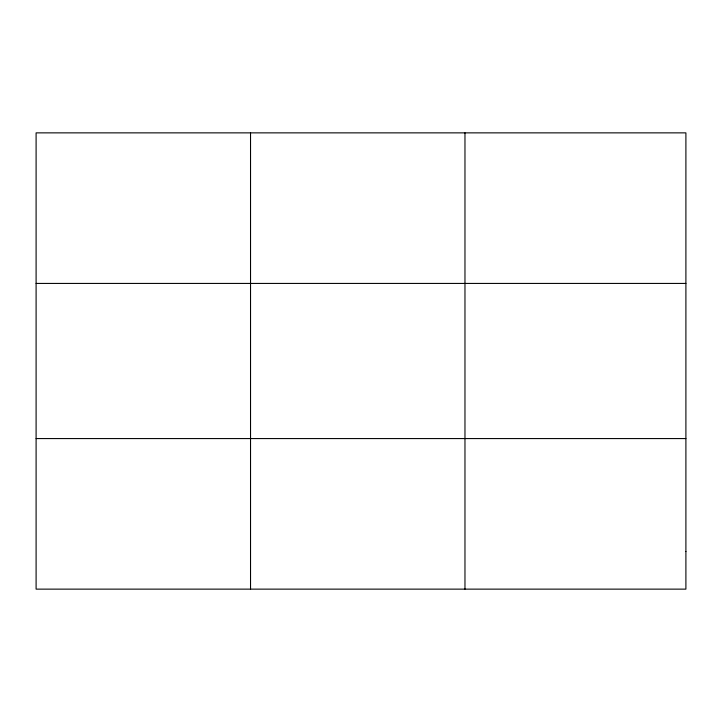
<?xml version="1.0" encoding="UTF-8"?>
<svg xmlns="http://www.w3.org/2000/svg" width="722" height="722" viewBox="0 0 722 722"><rect width="100%" height="100%" fill="white"/><g stroke="black" fill="none" stroke-linecap="round" stroke-linejoin="round"><path stroke-width="1.08" d="M250.534 589.134L250.534 132.866M464.968 589.134L464.968 132.866M36.1 283.43L685.9 283.43M36.1 438.57L685.9 438.57M685.9 551.491L685.9 589.134L36.1 589.134L36.1 132.866L685.9 132.866L685.9 551.491"/></g></svg>
